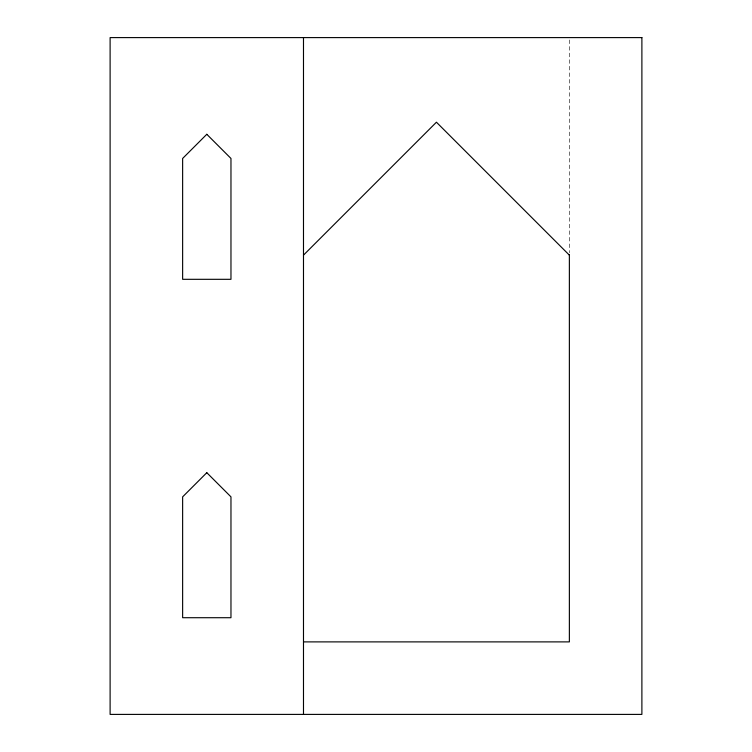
<?xml version="1.0" encoding="UTF-8"?>
<svg xmlns="http://www.w3.org/2000/svg" width="752" height="752" viewBox="0 0 752 752"><rect width="100%" height="100%" fill="white"/><g stroke="black" fill="none" stroke-linecap="round" stroke-linejoin="round"><path stroke-width="0.56" stroke-dasharray="3.76 2.82" d="M569.367 39.941L569.367 252.804"/><path stroke-width="1.13" d="M303.488 255.144L436.433 122.2L569.367 255.144M303.488 641.888L569.367 641.888L569.367 254.674M303.488 37.6L303.488 714.4M206.8 134.288L182.633 158.456L182.633 279.312L230.967 279.312L230.967 158.456L206.8 134.288M206.8 472.688L182.633 496.856L182.633 617.712L230.967 617.712L230.967 496.856L206.8 472.688M641.888 37.6L110.112 37.6L110.112 714.4L641.888 714.4L641.888 37.6"/></g></svg>
